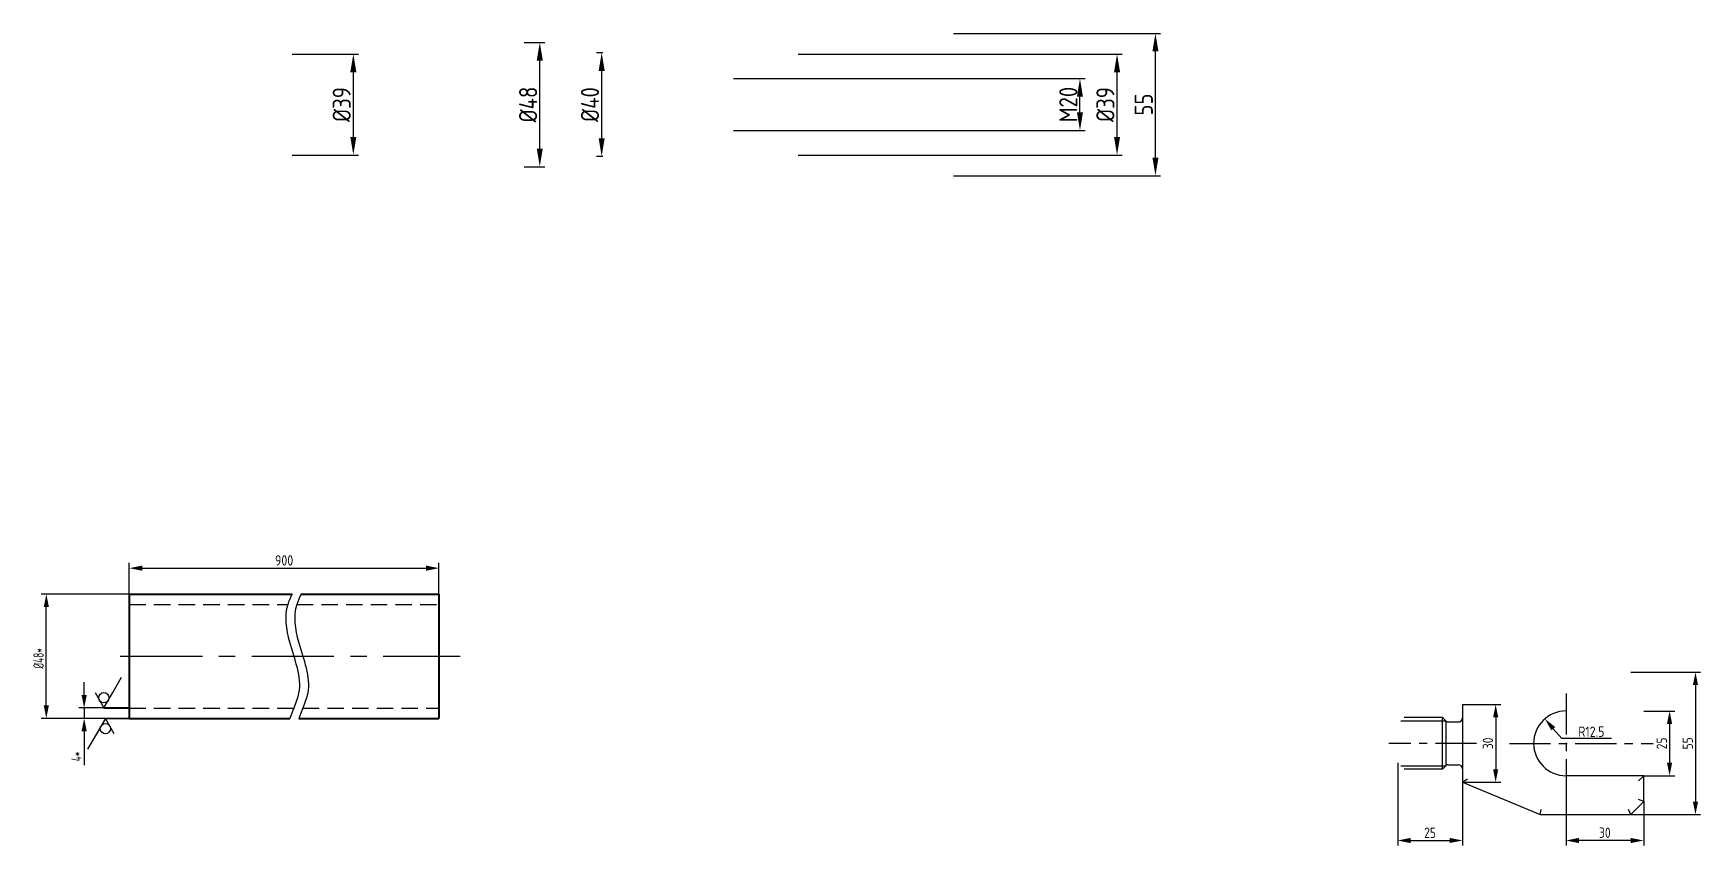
# Model space of a CAD drawing. Header units: millimetres. Extents: x 113 to 757, y 166 to 480.
import ezdxf

# ---------------------------------------------------------------- set-up
doc = ezdxf.new("R2010")
doc.units = ezdxf.units.MM
doc.linetypes.add('CENTER', pattern=[50.8, 31.75, -6.35, 6.35, -6.35])
doc.linetypes.add('HIDDEN', pattern=[9.525, 6.35, -3.175])
for name, color, linetype in [('12_SURFACE_FINISH', 7, 'Continuous'), ('Bord', 1, 'Continuous'), ('Cen', 5, 'CENTER'), ('Con', 6, 'Continuous'), ('Dim', 7, 'Continuous'), ('Hide', 2, 'HIDDEN'), ('Text', 3, 'Continuous')]:
    doc.layers.add(name, color=color, linetype=linetype)
doc.layers.add('Cont', color=6, linetype='Continuous', lineweight=40)
doc.styles.get("Standard").update_dxf_attribs({"font": 'arial.ttf'})
doc.styles.add('Style1', font='romans.shx', dxfattribs={"width": 0.8})
doc.dimstyles.new('DIMSTYLE_1', dxfattribs={"dimtxt": 4, "dimasz": 5, "dimexe": 2, "dimexo": 0, "dimgap": 1, "dimtad": 1, "dimdec": 4, "dimlfac": 2, "dimdsep": 46, "dimtxsty": 'Standard', "dimblk": '_FILLED', "dimblk1": '_FILLED', "dimblk2": '_FILLED', "dimcen": 0.09, "dimadec": 4, "dimazin": 2, "dimtp": 0.3, "dimtm": 0.3, "dimtfac": 1, "dimtdec": 4, "dimtofl": 0, "dimtmove": 0, "dimatfit": 3, "dimldrblk": '_FILLED', "dimfxl": 1, "dimtolj": 1, "dimarcsym": 0})
doc.dimstyles.new('DIMSTYLE_2', dxfattribs={"dimtxt": 4, "dimasz": 5, "dimexe": 2, "dimexo": 0, "dimgap": 1, "dimtad": 1, "dimdec": 4, "dimlfac": 2, "dimdsep": 46, "dimtxsty": 'Standard', "dimblk": '_FILLED', "dimblk1": '_FILLED', "dimblk2": '_FILLED', "dimcen": 0.09, "dimadec": 4, "dimazin": 2, "dimtp": 0.2, "dimtm": 0.2, "dimtfac": 1, "dimtdec": 4, "dimtofl": 0, "dimtmove": 0, "dimatfit": 3, "dimldrblk": '_FILLED', "dimfxl": 1, "dimtolj": 1, "dimarcsym": 0})
doc.dimstyles.new('DIMSTYLE_2$0', dxfattribs={"dimscale": 2, "dimtxt": 7, "dimasz": 7, "dimexe": 2, "dimexo": 0, "dimgap": 1, "dimtad": 1, "dimdec": 1, "dimdsep": 46, "dimtxsty": 'Style1', "dimcen": 0.09, "dimadec": 1, "dimazin": 2, "dimtp": 0.2, "dimtm": 0.2, "dimtfac": 1, "dimtdec": 1, "dimtofl": 0, "dimtmove": 0, "dimatfit": 3, "dimfxl": 1, "dimtolj": 1, "dimarcsym": 1})
doc.dimstyles.new('DIMSTYLE_4', dxfattribs={"dimtxt": 4, "dimasz": 5, "dimexe": 2, "dimexo": 0, "dimtad": 1, "dimdec": 4, "dimdsep": 46, "dimtxsty": 'Standard', "dimblk": '_FILLED', "dimblk1": '_FILLED', "dimblk2": '_FILLED', "dimcen": 0.09, "dimadec": 4, "dimazin": 2, "dimtp": 0.2, "dimtm": 0.2, "dimtfac": 1, "dimtdec": 4, "dimtofl": 0, "dimtmove": 0, "dimatfit": 3, "dimldrblk": '_FILLED', "dimfxl": 1, "dimtolj": 1, "dimarcsym": 0})

# ---------------------------------------------------------------- blocks, each defined once
blk = doc.blocks.new('_FILLED')
at = {"color": 0, "linetype": 'ByBlock'}
blk.add_solid([(0, 0), (-1, 0.2), (-1, -0.2)], dxfattribs=at)
blk = doc.blocks.new('*D12')
at = {"layer": 'Defpoints', "color": 0, "linetype": 'Continuous', "transparency": 16777216}
for p in [(269.88, 273.18), (150.31, 259.18), (269.88, 263.18)]:
    blk.add_point(p, dxfattribs=at)
at = {"layer": 'Dim', "color": 0, "linetype": 'Continuous', "lineweight": -2, "transparency": 16777216}
for p, q in [((150.31, 259.18), (150.31, 275.18)), ((155.31, 273.18), (264.88, 273.18)), ((269.88, 263.18), (269.88, 275.18))]:
    blk.add_line(p, q, dxfattribs=at)
at = {"layer": 'Dim', "color": 0, "linetype": 'Continuous', "lineweight": -2, "transparency": 16777216, "xscale": 5, "yscale": 5, "zscale": 5, "rotation": 180}
blk.add_blockref('_FILLED', (150.31, 273.18), dxfattribs=at)
at = {"layer": 'Dim', "color": 0, "linetype": 'Continuous', "lineweight": -2, "transparency": 16777216, "xscale": 5, "yscale": 5, "zscale": 5}
blk.add_blockref('_FILLED', (269.88, 273.18), dxfattribs=at)
at = {"layer": 'Dim', "color": 0, "linetype": 'Continuous', "transparency": 16777216, "insert": (210.1, 278.18), "char_height": 4, "attachment_point": 2, "style": 'Style1'}
blk.add_mtext('\\A1;{\\Q0;900}', dxfattribs=at)
blk = doc.blocks.new('*D13')
at = {"layer": 'Defpoints', "color": 0, "linetype": 'Continuous', "transparency": 16777216}
for p in [(118.26, 263.18), (150.31, 263.18), (150.31, 215.18)]:
    blk.add_point(p, dxfattribs=at)
at = {"layer": 'Dim', "color": 0, "linetype": 'Continuous', "lineweight": -2, "transparency": 16777216}
for p, q in [((150.31, 263.18), (116.26, 263.18)), ((118.26, 220.18), (118.26, 258.18)), ((150.31, 215.18), (116.26, 215.18))]:
    blk.add_line(p, q, dxfattribs=at)
at = {"layer": 'Dim', "color": 0, "linetype": 'Continuous', "lineweight": -2, "transparency": 16777216, "xscale": 5, "yscale": 5, "zscale": 5}
for p, rotation in [((118.26, 263.18), 90), ((118.26, 215.18), 270)]:
    blk.add_blockref('_FILLED', p, dxfattribs=dict(at, rotation=rotation))
at = {"layer": 'Dim', "color": 0, "linetype": 'Continuous', "transparency": 16777216, "insert": (113.26, 238.35), "char_height": 4, "attachment_point": 2, "rotation": 90, "style": 'Style1'}
blk.add_mtext('\\A1;{\\fГОСТ тип А|b0|i0|c204|p34;\\Q0;%%C48*}', dxfattribs=at)
blk = doc.blocks.new('SF1_BL10', base_point=(57.15, 197.21))
at = {"layer": '12_SURFACE_FINISH', "color": 2, "linetype": 'Continuous'}
for p, q in [((58.86, 197.2), (62.29, 203.15)), ((52.01, 197.2), (55.43, 191.27)), ((55.43, 191.27), (58.86, 197.2))]:
    blk.add_line(p, q, dxfattribs=at)
blk.add_circle((55.43, 195.24), 1.98, dxfattribs=at)
blk = doc.blocks.new('SF2_BL11', base_point=(54.28, 181.33))
at = {"layer": '12_SURFACE_FINISH', "color": 2, "linetype": 'Continuous'}
for p, q in [((56, 187.27), (52.58, 181.34)), ((59.42, 181.34), (56, 187.27)), ((52.58, 181.34), (49.14, 175.39))]:
    blk.add_line(p, q, dxfattribs=at)
blk.add_circle((56, 183.3), 1.98, dxfattribs=at)
blk = doc.blocks.new('*D24')
at = {"layer": 'Defpoints', "color": 0, "transparency": 16777216}
for p in [(383.63, 462.21), (517.49, 462.21), (383.63, 442.21)]:
    blk.add_point(p, dxfattribs=at)
at = {"layer": 'Dim', "color": 0, "lineweight": -2, "transparency": 16777216}
for p, q in [((383.63, 462.21), (519.49, 462.21)), ((517.49, 449.21), (517.49, 455.21)), ((383.63, 442.21), (519.49, 442.21))]:
    blk.add_line(p, q, dxfattribs=at)
at = {"layer": 'Dim', "color": 0, "transparency": 16777216}
for points in [[(516.32, 455.21), (518.65, 455.21), (517.49, 462.21)], [(516.32, 449.21), (518.65, 449.21), (517.49, 442.21)]]:
    blk.add_solid(points, dxfattribs=at)
at = {"layer": 'Dim', "color": 0, "transparency": 16777216, "insert": (512.99, 452.21), "char_height": 7, "attachment_point": 5, "rotation": 90, "style": 'Style1'}
blk.add_mtext('\\A1;М20', dxfattribs=at)
blk = doc.blocks.new('*D25')
at = {"layer": 'Defpoints', "color": 0, "transparency": 16777216}
for p in [(408.63, 471.71), (531.81, 471.71), (408.63, 432.71)]:
    blk.add_point(p, dxfattribs=at)
at = {"layer": 'Dim', "color": 0, "lineweight": -2, "transparency": 16777216}
for p, q in [((408.63, 471.71), (533.81, 471.71)), ((531.81, 439.71), (531.81, 464.71)), ((408.63, 432.71), (533.81, 432.71))]:
    blk.add_line(p, q, dxfattribs=at)
at = {"layer": 'Dim', "color": 0, "transparency": 16777216}
for points in [[(530.65, 464.71), (532.98, 464.71), (531.81, 471.71)], [(530.65, 439.71), (532.98, 439.71), (531.81, 432.71)]]:
    blk.add_solid(points, dxfattribs=at)
at = {"layer": 'Dim', "color": 0, "transparency": 16777216, "insert": (527.31, 452.21), "char_height": 7, "attachment_point": 5, "rotation": 90, "style": 'Style1'}
blk.add_mtext('\\A1;%%C39', dxfattribs=at)
blk = doc.blocks.new('*D26')
at = {"layer": 'Defpoints', "color": 0, "transparency": 16777216}
for p in [(468.61, 479.71), (546.64, 479.71), (468.61, 424.71)]:
    blk.add_point(p, dxfattribs=at)
at = {"layer": 'Dim', "color": 0, "lineweight": -2, "transparency": 16777216}
for p, q in [((468.61, 479.71), (548.64, 479.71)), ((546.64, 431.71), (546.64, 472.71)), ((468.61, 424.71), (548.64, 424.71))]:
    blk.add_line(p, q, dxfattribs=at)
at = {"layer": 'Dim', "color": 0, "transparency": 16777216}
for points in [[(545.48, 472.71), (547.81, 472.71), (546.64, 479.71)], [(545.48, 431.71), (547.81, 431.71), (546.64, 424.71)]]:
    blk.add_solid(points, dxfattribs=at)
at = {"layer": 'Dim', "color": 0, "transparency": 16777216, "insert": (542.14, 452.21), "char_height": 7, "attachment_point": 5, "rotation": 90, "style": 'Style1'}
blk.add_mtext('\\A1;55', dxfattribs=at)
blk = doc.blocks.new('*D27')
at = {"layer": 'Defpoints', "color": 0, "transparency": 16777216}
for p in [(333.22, 472.21), (332.75, 432.21), (333.22, 432.21)]:
    blk.add_point(p, dxfattribs=at)
at = {"layer": 'Dim', "color": 0, "lineweight": -2, "transparency": 16777216}
for p, q in [((333.22, 472.21), (330.75, 472.21)), ((332.75, 465.21), (332.75, 439.21)), ((333.22, 432.21), (330.75, 432.21))]:
    blk.add_line(p, q, dxfattribs=at)
at = {"layer": 'Dim', "color": 0, "transparency": 16777216}
for points in [[(331.58, 465.21), (333.92, 465.21), (332.75, 472.21)], [(331.58, 439.21), (333.92, 439.21), (332.75, 432.21)]]:
    blk.add_solid(points, dxfattribs=at)
at = {"layer": 'Dim', "color": 0, "transparency": 16777216, "insert": (328.25, 452.21), "char_height": 7, "attachment_point": 5, "rotation": 90, "style": 'Style1'}
blk.add_mtext('\\A1;%%C40', dxfattribs=at)
blk = doc.blocks.new('*D28')
at = {"layer": 'Defpoints', "color": 0, "transparency": 16777216}
for p in [(302.8, 476.21), (308.85, 476.21), (302.8, 428.21)]:
    blk.add_point(p, dxfattribs=at)
at = {"layer": 'Dim', "color": 0, "lineweight": -2, "transparency": 16777216}
for p, q in [((302.8, 476.21), (310.85, 476.21)), ((308.85, 435.21), (308.85, 469.21)), ((302.8, 428.21), (310.85, 428.21))]:
    blk.add_line(p, q, dxfattribs=at)
at = {"layer": 'Dim', "color": 0, "transparency": 16777216}
for points in [[(307.68, 469.21), (310.02, 469.21), (308.85, 476.21)], [(307.68, 435.21), (310.02, 435.21), (308.85, 428.21)]]:
    blk.add_solid(points, dxfattribs=at)
at = {"layer": 'Dim', "color": 0, "transparency": 16777216, "insert": (304.35, 452.21), "char_height": 7, "attachment_point": 5, "rotation": 90, "style": 'Style1'}
blk.add_mtext('\\A1;%%C48', dxfattribs=at)
blk = doc.blocks.new('*D29')
at = {"layer": 'Defpoints', "color": 0, "transparency": 16777216}
for p in [(213.18, 471.71), (236.84, 471.71), (213.18, 432.71)]:
    blk.add_point(p, dxfattribs=at)
at = {"layer": 'Dim', "color": 0, "lineweight": -2, "transparency": 16777216}
for p, q in [((213.18, 471.71), (238.84, 471.71)), ((236.84, 439.71), (236.84, 464.71)), ((213.18, 432.71), (238.84, 432.71))]:
    blk.add_line(p, q, dxfattribs=at)
at = {"layer": 'Dim', "color": 0, "transparency": 16777216}
for points in [[(235.67, 464.71), (238.01, 464.71), (236.84, 471.71)], [(235.67, 439.71), (238.01, 439.71), (236.84, 432.71)]]:
    blk.add_solid(points, dxfattribs=at)
at = {"layer": 'Dim', "color": 0, "transparency": 16777216, "insert": (232.34, 452.21), "char_height": 7, "attachment_point": 5, "rotation": 90, "style": 'Style1'}
blk.add_mtext('\\A1;%%C39', dxfattribs=at)
blk = doc.blocks.new('*D30')
at = {"layer": 'Defpoints', "color": 0, "linetype": 'Continuous', "transparency": 16777216}
for p in [(132.87, 219.18), (150.31, 219.18), (150.31, 215.18)]:
    blk.add_point(p, dxfattribs=at)
at = {"layer": 'Dim', "color": 0, "linetype": 'Continuous', "lineweight": -2, "transparency": 16777216}
for p, q in [((132.87, 224.18), (132.87, 229.18)), ((150.31, 219.18), (130.87, 219.18)), ((132.87, 219.18), (132.87, 215.18)), ((150.31, 215.18), (130.87, 215.18)), ((132.87, 210.18), (132.87, 197.16))]:
    blk.add_line(p, q, dxfattribs=at)
at = {"layer": 'Dim', "color": 0, "linetype": 'Continuous', "lineweight": -2, "transparency": 16777216, "xscale": 5, "yscale": 5, "zscale": 5}
for p, rotation in [((132.87, 219.18), 270), ((132.87, 215.18), 90)]:
    blk.add_blockref('_FILLED', p, dxfattribs=dict(at, rotation=rotation))
at = {"layer": 'Dim', "color": 0, "linetype": 'Continuous', "transparency": 16777216, "insert": (127.87, 200.45), "char_height": 4, "attachment_point": 2, "rotation": 90, "style": 'Style1'}
blk.add_mtext('\\A1;{\\fГОСТ тип А|b0|i0|c204|p34;4}{\\fГОСТ тип А|b0|i0|c204|p34;*}', dxfattribs=at)
blk = doc.blocks.new('*D37')
at = {"color": 0, "linetype": 'Continuous', "lineweight": -2, "transparency": 16777216}
for p, q in [((640.22, 198.02), (640.22, 166.02)), ((665.22, 190.52), (665.22, 166.02)), ((645.22, 168.02), (660.22, 168.02))]:
    blk.add_line(p, q, dxfattribs=at)
at = {"layer": 'Defpoints', "color": 0, "linetype": 'Continuous', "transparency": 16777216}
for p in [(640.22, 198.02), (665.22, 190.52), (665.22, 168.02)]:
    blk.add_point(p, dxfattribs=at)
at = {"color": 0, "linetype": 'Continuous', "lineweight": -2, "transparency": 16777216, "xscale": 5, "yscale": 5, "zscale": 5, "rotation": 180}
blk.add_blockref('_FILLED', (640.22, 168.02), dxfattribs=at)
at = {"color": 0, "linetype": 'Continuous', "lineweight": -2, "transparency": 16777216, "xscale": 5, "yscale": 5, "zscale": 5}
blk.add_blockref('_FILLED', (665.22, 168.02), dxfattribs=at)
at = {"color": 0, "linetype": 'Continuous', "transparency": 16777216, "insert": (652.71, 173.02), "char_height": 4, "attachment_point": 2}
blk.add_mtext('\\A1;{\\fГОСТ тип А|b0|i0|c204|p34;\\Q0;25}', dxfattribs=at)
blk = doc.blocks.new('*D38')
at = {"color": 0, "linetype": 'Continuous', "lineweight": -2, "transparency": 16777216}
for p, q in [((703.59, 207.41), (700.31, 211.19)), ((722.75, 207.41), (703.59, 207.41))]:
    blk.add_line(p, q, dxfattribs=at)
at = {"layer": 'Defpoints', "color": 0, "linetype": 'Continuous', "transparency": 16777216}
for p in [(697.04, 214.97), (705.22, 205.52)]:
    blk.add_point(p, dxfattribs=at)
at = {"color": 0, "linetype": 'Continuous', "lineweight": -2, "transparency": 16777216, "xscale": 5, "yscale": 5, "zscale": 5, "rotation": 130.91173242121602}
blk.add_blockref('_FILLED', (697.04, 214.97), dxfattribs=at)
at = {"color": 0, "linetype": 'Continuous', "transparency": 16777216, "insert": (709.95, 212.04), "char_height": 4, "attachment_point": 1, "style": 'Style1'}
blk.add_mtext('\\A1;{\\Q0;R12.5}', dxfattribs=at)
blk = doc.blocks.new('*D39')
at = {"color": 0, "linetype": 'Continuous', "lineweight": -2, "transparency": 16777216}
for p, q in [((735.22, 218.02), (747.22, 218.02)), ((745.22, 213.02), (745.22, 198.02)), ((735.22, 193.02), (747.22, 193.02))]:
    blk.add_line(p, q, dxfattribs=at)
at = {"layer": 'Defpoints', "color": 0, "linetype": 'Continuous', "transparency": 16777216}
for p in [(735.22, 218.02), (735.22, 193.02), (745.22, 193.02)]:
    blk.add_point(p, dxfattribs=at)
at = {"color": 0, "linetype": 'Continuous', "lineweight": -2, "transparency": 16777216, "xscale": 5, "yscale": 5, "zscale": 5}
for p, rotation in [((745.22, 218.02), 90), ((745.22, 193.02), 270)]:
    blk.add_blockref('_FILLED', p, dxfattribs=dict(at, rotation=rotation))
at = {"color": 0, "linetype": 'Continuous', "transparency": 16777216, "insert": (740.22, 205.51), "char_height": 4, "attachment_point": 2, "rotation": 90}
blk.add_mtext('\\A1;{\\fГОСТ тип А|b0|i0|c204|p34;\\Q0;25}', dxfattribs=at)
blk = doc.blocks.new('*D40')
at = {"color": 0, "linetype": 'Continuous', "lineweight": -2, "transparency": 16777216}
for p, q in [((705.22, 193.08), (705.22, 166.02)), ((735.22, 183.02), (735.22, 166.02)), ((730.22, 168.02), (710.22, 168.02))]:
    blk.add_line(p, q, dxfattribs=at)
at = {"layer": 'Defpoints', "color": 0, "linetype": 'Continuous', "transparency": 16777216}
for p in [(705.22, 193.08), (735.22, 183.02), (705.22, 168.02)]:
    blk.add_point(p, dxfattribs=at)
at = {"color": 0, "linetype": 'Continuous', "lineweight": -2, "transparency": 16777216, "xscale": 5, "yscale": 5, "zscale": 5, "rotation": 180}
blk.add_blockref('_FILLED', (705.22, 168.02), dxfattribs=at)
at = {"color": 0, "linetype": 'Continuous', "lineweight": -2, "transparency": 16777216, "xscale": 5, "yscale": 5, "zscale": 5}
blk.add_blockref('_FILLED', (735.22, 168.02), dxfattribs=at)
at = {"color": 0, "linetype": 'Continuous', "transparency": 16777216, "insert": (720.22, 173.02), "char_height": 4, "attachment_point": 2}
blk.add_mtext('\\A1;{\\fГОСТ тип А|b0|i0|c204|p34;\\Q0;30}', dxfattribs=at)
blk = doc.blocks.new('*D41')
at = {"color": 0, "linetype": 'Continuous', "lineweight": -2, "transparency": 16777216}
for p, q in [((665.22, 220.52), (680.05, 220.52)), ((678.05, 215.52), (678.05, 195.52)), ((665.22, 190.52), (680.05, 190.52))]:
    blk.add_line(p, q, dxfattribs=at)
at = {"layer": 'Defpoints', "color": 0, "linetype": 'Continuous', "transparency": 16777216}
for p in [(665.22, 220.52), (665.22, 190.52), (678.05, 190.52)]:
    blk.add_point(p, dxfattribs=at)
at = {"color": 0, "linetype": 'Continuous', "lineweight": -2, "transparency": 16777216, "xscale": 5, "yscale": 5, "zscale": 5}
for p, rotation in [((678.05, 220.52), 90), ((678.05, 190.52), 270)]:
    blk.add_blockref('_FILLED', p, dxfattribs=dict(at, rotation=rotation))
at = {"color": 0, "linetype": 'Continuous', "transparency": 16777216, "insert": (673.05, 205.52), "char_height": 4, "attachment_point": 2, "rotation": 90}
blk.add_mtext('\\A1;{\\fГОСТ тип А|b0|i0|c204|p34;\\Q0;30}', dxfattribs=at)
blk = doc.blocks.new('*D42')
at = {"color": 0, "linetype": 'Continuous', "lineweight": -2, "transparency": 16777216}
for p, q in [((730.22, 233.02), (757.22, 233.02)), ((755.22, 228.02), (755.22, 183.02)), ((730.22, 178.02), (757.22, 178.02))]:
    blk.add_line(p, q, dxfattribs=at)
at = {"layer": 'Defpoints', "color": 0, "linetype": 'Continuous', "transparency": 16777216}
for p in [(730.22, 233.02), (730.22, 178.02), (755.22, 178.02)]:
    blk.add_point(p, dxfattribs=at)
at = {"color": 0, "linetype": 'Continuous', "lineweight": -2, "transparency": 16777216, "xscale": 5, "yscale": 5, "zscale": 5}
for p, rotation in [((755.22, 233.02), 90), ((755.22, 178.02), 270)]:
    blk.add_blockref('_FILLED', p, dxfattribs=dict(at, rotation=rotation))
at = {"color": 0, "linetype": 'Continuous', "transparency": 16777216, "insert": (750.22, 205.53), "char_height": 4, "attachment_point": 2, "rotation": 90}
blk.add_mtext('\\A1;{\\fГОСТ тип А|b0|i0|c204|p34;\\Q0;55}', dxfattribs=at)

msp = doc.modelspace()

# ---------------------------------------------------------------- linework, layer by layer
at = {"layer": '12_SURFACE_FINISH', "linetype": 'Continuous'}
for p, q in [((140.494424, 219.17884), (150.313137, 219.17884)), ((141.059717, 215.17884), (150.313137, 215.17884))]:
    msp.add_line(p, q, dxfattribs=at)
at = {"layer": 'Bord', "linetype": 'Continuous'}
for p, q in [((641.370212, 214.171022), (658.826212, 214.171022)), ((641.370212, 196.877022), (658.826212, 196.877022))]:
    msp.add_line(p, q, dxfattribs=at)
at = {"layer": 'Bord'}
for points in [[(213.192579, 263.17884), (212.562072, 261.859964), (209.823855, 256.132242), (211.861207, 242.609751), (217.880153, 229.341522), (214.0105, 219.703321), (212.809194, 216.508365), (212.309292, 215.17884)], [(216.692781, 263.17884), (216.062274, 261.859964), (213.324057, 256.132242), (215.361409, 242.609751), (221.380355, 229.341522), (217.510702, 219.703321), (216.309396, 216.508365), (215.809494, 215.17884)]]:
    msp.add_open_spline(points, degree=3, knots=[0, 0, 0, 0, 4.3439384603, 18.8652187806, 38.9724102045, 44.9754894628, 49.2539853911, 49.2539853911, 49.2539853911, 49.2539853911], dxfattribs=at)
at = {"layer": 'Cen', "linetype": 'CENTER'}
msp.add_line((146.793137, 239.17884), (278.152753, 239.17884), dxfattribs=at)
at = {"layer": 'Cen', "ltscale": 0.5}
for p, q in [((705.223212, 224.787128), (705.223212, 186.260916)), ((683.412663, 205.524022), (738.866848, 205.524022))]:
    msp.add_line(p, q, dxfattribs=at)
at = {"layer": 'Cen', "linetype": 'CENTER', "ltscale": 0.5}
msp.add_line((670.70511, 205.524022), (636.795638, 205.524022), dxfattribs=at)
at = {"layer": 'Con', "linetype": 'Continuous'}
for p, q in [((665.223212, 220.524022), (665.223212, 190.524022)), ((657.473212, 215.524022), (642.723212, 215.524022)), ((657.473212, 195.524022), (657.473212, 215.524022)), ((657.473212, 215.524022), (658.930318, 214.066915)), ((658.826212, 214.171022), (658.826212, 196.877022)), ((659.637425, 213.774022), (663.623212, 213.774022)), ((657.473212, 195.524022), (642.723212, 195.524022)), ((657.473212, 195.524022), (658.930318, 196.981129)), ((659.637425, 197.274022), (663.623212, 197.274022)), ((665.223212, 190.524022), (667.223212, 191.857355)), ((665.223212, 190.524022), (695.223212, 178.024022)), ((735.223212, 193.024022), (705.223212, 193.024022)), ((735.223212, 193.024022), (733.223212, 191.024022)), ((735.223212, 183.024022), (735.223212, 193.024022)), ((730.223212, 178.024022), (735.223212, 183.024022)), ((735.223212, 183.024022), (733.223212, 183.852449)), ((695.223212, 178.024022), (695.623212, 180.024022)), ((695.223212, 178.024022), (730.223212, 178.024022)), ((730.223212, 178.024022), (729.394784, 180.024022))]:
    msp.add_line(p, q, dxfattribs=at)
for centre, radius, start, end in [((659.637425, 214.774022), 1, 225, 270), ((663.623212, 215.374022), 1.6, 270, 0), ((705.223212, 205.524022), 12.5, 90, 270), ((659.637425, 196.274022), 1, 90, 135), ((663.623212, 195.674022), 1.6, 0, 90)]:
    msp.add_arc(centre, radius, start, end, dxfattribs=at)
at = {"layer": 'Cont', "linetype": 'Continuous'}
for p, q in [((150.313137, 263.17884), (150.313137, 215.17884)), ((150.313137, 263.17884), (213.192579, 263.17884)), ((216.692781, 263.17884), (269.879717, 263.17884)), ((269.879717, 263.17884), (269.879717, 215.17884)), ((150.313137, 215.17884), (212.309292, 215.17884)), ((215.809494, 215.17884), (269.879717, 215.17884))]:
    msp.add_line(p, q, dxfattribs=at)
at = {"layer": 'Hide', "linetype": 'HIDDEN'}
for p, q in [((150.313137, 259.17884), (211.49853, 259.17884)), ((214.998732, 259.17884), (269.879717, 259.17884)), ((150.313137, 219.17884), (213.827689, 219.17884)), ((217.327891, 219.17884), (269.879717, 219.17884))]:
    msp.add_line(p, q, dxfattribs=at)

# ---------------------------------------------------------------- block references
at = {"layer": 'Text', "linetype": 'Continuous'}
for name, p in [('SF1_BL10', (142.212393, 225.119582)), ('SF2_BL11', (139.341748, 209.238097))]:
    msp.add_blockref(name, p, dxfattribs=at)

# ---------------------------------------------------------------- dimensions: what is measured, and where the dimension line sits
at = {"linetype": 'Continuous'}
for base, p1, p2, angle, picture, middle in [((755.223212, 178.024022), (730.223212, 233.024022), (730.223212, 178.024022), 270, '*D42', (755.223212, 205.52781)), ((678.046754, 190.524022), (665.223212, 220.524022), (665.223212, 190.524022), 270, '*D41', (678.046754, 205.519994)), ((745.223212, 193.024022), (735.223212, 218.024022), (735.223212, 193.024022), 270, '*D39', (745.223212, 205.514608)), ((705.223212, 168.024022), (735.223212, 183.024022), (705.223212, 193.082422), 180, '*D40', (720.219182, 168.024022))]:
    dim = msp.add_linear_dim(base=base, p1=p1, p2=p2, angle=angle, text='{\\fГОСТ тип А|b0|i0|c204|p34;\\Q0;<>}', dimstyle='DIMSTYLE_1', override={"dimlfac": 1}, dxfattribs=at)
    dim.commit()
    dim.dimension.update_dxf_attribs({"geometry": picture, "text_midpoint": middle, "dimtype": 160})
dim = msp.add_radius_dim(center=(705.223212, 205.524022), mpoint=(697.037017, 214.970514), text='{\\Q0;R<>}', dimstyle='DIMSTYLE_4', override={"dimtih": 1, "dimtoh": 1, "dimpost": '<>', "dimtxsty": 'Style1'}, dxfattribs=at)
dim.commit()
dim.dimension.update_dxf_attribs({"geometry": '*D38', "text_midpoint": (716.349792, 207.413321), "dimtype": 164})
dim = msp.add_linear_dim(base=(665.223212, 168.024022), p1=(640.223212, 198.024022), p2=(665.223212, 190.524022), text='{\\fГОСТ тип А|b0|i0|c204|p34;\\Q0;<>}', dimstyle='DIMSTYLE_1', override={"dimlfac": 1}, dxfattribs=at)
dim.commit()
dim.dimension.update_dxf_attribs({"geometry": '*D37', "text_midpoint": (652.713795, 168.024022), "dimtype": 160})
at = {"layer": 'Dim'}
dim = msp.add_linear_dim(base=(546.64479, 479.705746), p1=(468.607478, 424.705746), p2=(468.607478, 479.705746), angle=90, dimstyle='DIMSTYLE_2$0', override={"dimscale": 1, "dimpost": ''}, dxfattribs=at)
dim.commit()
dim.dimension.update_dxf_attribs({"geometry": '*D26', "text_midpoint": (542.14479, 452.205746)})
for base, p1, p2, text, picture, middle in [((236.840647, 471.705746), (213.175059, 432.705746), (213.175059, 471.705746), '%%C<>', '*D29', (232.340647, 452.205746)), ((308.84976, 476.205746), (302.797097, 428.205746), (302.797097, 476.205746), '%%C<>', '*D28', (304.34976, 452.205746)), ((332.750025, 432.205746), (333.215615, 472.205746), (333.215615, 432.205746), '%%C<>', '*D27', (328.250025, 452.205746)), ((531.813377, 471.705746), (408.630563, 432.705746), (408.630563, 471.705746), '%%C<>', '*D25', (527.313377, 452.205746)), ((517.486204, 462.205746), (383.625756, 442.205746), (383.625756, 462.205746), 'М<>', '*D24', (512.986204, 452.205746))]:
    dim = msp.add_linear_dim(base=base, p1=p1, p2=p2, angle=90, text=text, dimstyle='DIMSTYLE_2$0', override={"dimscale": 1, "dimpost": ''}, dxfattribs=at)
    dim.commit()
    dim.dimension.update_dxf_attribs({"geometry": picture, "text_midpoint": middle})
at = {"layer": 'Dim', "linetype": 'Continuous'}
dim = msp.add_linear_dim(base=(269.879717, 273.17884), p1=(150.313137, 259.17884), p2=(269.879717, 263.17884), text='{\\Q0;900}', dimstyle='DIMSTYLE_1', override={"dimpost": '', "dimtxsty": 'Style1'}, dxfattribs=at)
dim.commit()
dim.dimension.update_dxf_attribs({"geometry": '*D12', "text_midpoint": (210.096427, 273.17884), "dimtype": 160})
for base, p2, text, override, picture, middle in [((118.259539, 263.17884), (150.313137, 263.17884), '{\\fГОСТ тип А|b0|i0|c204|p34;\\Q0;%%C<>*}', {"dimlfac": 1, "dimpost": '', "dimtxsty": 'Style1'}, '*D13', (118.259539, 238.352088)), ((132.865922, 219.17884), (150.313137, 219.17884), '<>{\\fГОСТ тип А|b0|i0|c204|p34;*}', {"dimlfac": 1, "dimpost": '{\\fГОСТ тип А|b0|i0|c204|p34;<>}', "dimtxsty": 'Style1', "dimtofl": 1}, '*D30', (132.865922, 200.445506))]:
    dim = msp.add_linear_dim(base=base, p1=(150.313137, 215.17884), p2=p2, angle=90, text=text, dimstyle='DIMSTYLE_2', override=override, dxfattribs=at)
    dim.commit()
    dim.dimension.update_dxf_attribs({"geometry": picture, "text_midpoint": middle, "dimtype": 160})

doc.saveas('drawing.dxf')
